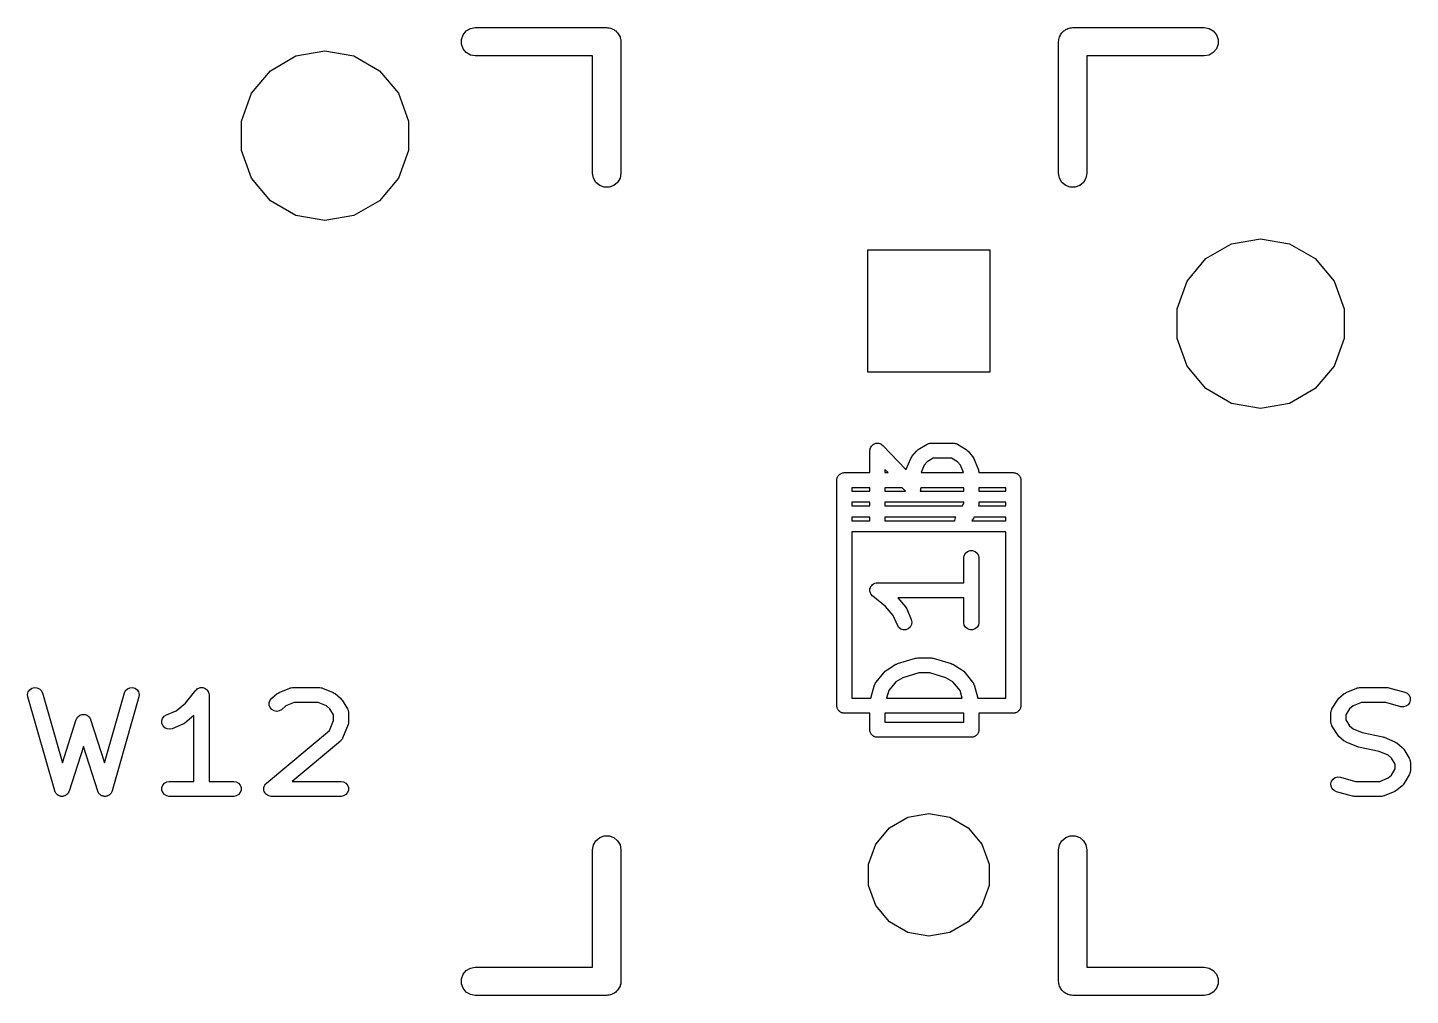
# Model space of a CAD drawing. Extents: x 47 to 330, y -254 to -153.
# Drawn here: x 265.14 to 283.84, y -166.54 to -153.46 of the extents above; entities that cross this region are included whole.
import ezdxf

# ---------------------------------------------------------------- set-up
doc = ezdxf.new("R2010")
doc.units = 0
doc.header["$MEASUREMENT"] = 0
doc.layers.add('BLACK', color=7, linetype='CONTINUOUS')

msp = doc.modelspace()

# ---------------------------------------------------------------- linework, layer by layer
at = {"layer": 'Black'}
for p, q in [((271.075, -153.504), (271.132, -153.471)), ((271.132, -153.471), (271.197, -153.459)), ((271.197, -153.459), (272.975, -153.459)), ((272.975, -153.459), (272.991, -153.462)), ((272.991, -153.462), (273.008, -153.462)), ((273.008, -153.462), (273.024, -153.468)), ((273.024, -153.468), (273.04, -153.471)), ((273.04, -153.471), (273.055, -153.479)), ((273.055, -153.479), (273.07, -153.485)), ((273.07, -153.485), (273.083, -153.496)), ((279.167, -153.496), (279.18, -153.485)), ((279.18, -153.485), (279.195, -153.479)), ((279.195, -153.479), (279.21, -153.471)), ((279.21, -153.471), (279.226, -153.468)), ((279.226, -153.468), (279.242, -153.462)), ((279.242, -153.462), (279.259, -153.462)), ((279.259, -153.462), (279.275, -153.459)), ((279.275, -153.459), (281.053, -153.459)), ((281.053, -153.459), (281.118, -153.471)), ((281.118, -153.471), (281.175, -153.504)), ((271.009, -153.617), (271.032, -153.555)), ((271.009, -153.683), (271.009, -153.617)), ((271.032, -153.555), (271.075, -153.504)), ((273.083, -153.496), (273.097, -153.504)), ((273.097, -153.504), (273.108, -153.517)), ((273.108, -153.517), (273.121, -153.528)), ((273.121, -153.528), (273.129, -153.542)), ((273.129, -153.542), (273.14, -153.555)), ((273.14, -153.555), (273.146, -153.57)), ((273.146, -153.57), (273.154, -153.585)), ((273.154, -153.585), (273.157, -153.601)), ((273.157, -153.601), (273.163, -153.617)), ((273.163, -153.617), (273.163, -153.634)), ((273.163, -153.634), (273.166, -153.65)), ((273.166, -153.65), (273.166, -155.428)), ((279.084, -153.65), (279.087, -153.634)), ((279.084, -155.428), (279.084, -153.65)), ((279.087, -153.617), (279.093, -153.601)), ((279.087, -153.634), (279.087, -153.617)), ((279.093, -153.601), (279.096, -153.585)), ((279.096, -153.585), (279.104, -153.57)), ((279.104, -153.57), (279.11, -153.555)), ((279.11, -153.555), (279.121, -153.542)), ((279.121, -153.542), (279.129, -153.528)), ((279.129, -153.528), (279.142, -153.517)), ((279.142, -153.517), (279.153, -153.504)), ((279.153, -153.504), (279.167, -153.496)), ((281.175, -153.504), (281.218, -153.555)), ((281.218, -153.555), (281.241, -153.617)), ((281.241, -153.617), (281.241, -153.683)), ((268.427, -154.041), (268.773, -153.842)), ((268.773, -153.842), (269.165, -153.773)), ((269.165, -153.773), (269.557, -153.842)), ((269.557, -153.842), (269.903, -154.041)), ((271.032, -153.745), (271.009, -153.683)), ((271.075, -153.796), (271.032, -153.745)), ((271.132, -153.829), (271.075, -153.796)), ((271.197, -153.84), (271.132, -153.829)), ((272.784, -153.84), (271.197, -153.84)), ((272.784, -155.428), (272.784, -153.84)), ((281.053, -153.84), (279.465, -153.84)), ((279.465, -153.84), (279.465, -155.428)), ((281.118, -153.829), (281.053, -153.84)), ((281.175, -153.796), (281.118, -153.829)), ((281.218, -153.745), (281.175, -153.796)), ((281.241, -153.683), (281.218, -153.745)), ((268.171, -154.346), (268.427, -154.041)), ((269.903, -154.041), (270.159, -154.346)), ((268.035, -154.721), (268.171, -154.346)), ((270.159, -154.346), (270.295, -154.721)), ((268.035, -155.119), (268.035, -154.721)), ((270.295, -154.721), (270.295, -155.119)), ((268.171, -155.494), (268.035, -155.119)), ((270.295, -155.119), (270.159, -155.494)), ((268.427, -155.799), (268.171, -155.494)), ((270.159, -155.494), (269.903, -155.799)), ((272.796, -155.493), (272.784, -155.428)), ((272.829, -155.55), (272.796, -155.493)), ((273.154, -155.493), (273.121, -155.55)), ((273.166, -155.428), (273.154, -155.493)), ((279.096, -155.493), (279.084, -155.428)), ((279.129, -155.55), (279.096, -155.493)), ((279.454, -155.493), (279.421, -155.55)), ((279.465, -155.428), (279.454, -155.493)), ((272.88, -155.593), (272.829, -155.55)), ((272.942, -155.616), (272.88, -155.593)), ((273.008, -155.616), (272.942, -155.616)), ((273.07, -155.593), (273.008, -155.616)), ((273.121, -155.55), (273.07, -155.593)), ((279.18, -155.593), (279.129, -155.55)), ((279.242, -155.616), (279.18, -155.593)), ((279.308, -155.616), (279.242, -155.616)), ((279.37, -155.593), (279.308, -155.616)), ((279.421, -155.55), (279.37, -155.593)), ((268.773, -155.998), (268.427, -155.799)), ((269.903, -155.799), (269.557, -155.998)), ((269.165, -156.067), (268.773, -155.998)), ((269.557, -155.998), (269.165, -156.067)), ((276.505, -158.115), (276.505, -156.464)), ((276.505, -156.464), (278.155, -156.464)), ((278.155, -156.464), (278.155, -158.115)), ((281.077, -156.581), (281.423, -156.382)), ((281.423, -156.382), (281.815, -156.313)), ((281.815, -156.313), (282.207, -156.382)), ((282.207, -156.382), (282.553, -156.581)), ((280.821, -156.886), (281.077, -156.581)), ((282.553, -156.581), (282.809, -156.886)), ((280.685, -157.261), (280.821, -156.886)), ((282.809, -156.886), (282.945, -157.261)), ((280.685, -157.659), (280.685, -157.261)), ((282.945, -157.261), (282.945, -157.659)), ((280.821, -158.034), (280.685, -157.659)), ((282.945, -157.659), (282.809, -158.034)), ((278.155, -158.115), (276.505, -158.115)), ((281.077, -158.339), (280.821, -158.034)), ((282.809, -158.034), (282.553, -158.339)), ((281.423, -158.538), (281.077, -158.339)), ((282.553, -158.339), (282.207, -158.538)), ((281.815, -158.607), (281.423, -158.538)), ((282.207, -158.538), (281.815, -158.607)), ((276.568, -159.102), (276.578, -159.092)), ((276.578, -159.092), (276.581, -159.091)), ((276.581, -159.091), (276.584, -159.089)), ((276.584, -159.089), (276.597, -159.084)), ((276.597, -159.084), (276.611, -159.078)), ((276.611, -159.078), (276.614, -159.078)), ((276.614, -159.078), (276.617, -159.077)), ((276.617, -159.077), (276.631, -159.077)), ((276.631, -159.077), (276.646, -159.076)), ((276.646, -159.076), (276.649, -159.077)), ((276.649, -159.077), (276.652, -159.077)), ((276.652, -159.077), (276.666, -159.082)), ((276.666, -159.082), (276.68, -159.086)), ((276.68, -159.086), (276.682, -159.088)), ((276.682, -159.088), (276.685, -159.089)), ((276.685, -159.089), (276.696, -159.098)), ((277.187, -159.162), (277.308, -159.09)), ((277.308, -159.09), (277.317, -159.086)), ((277.317, -159.086), (277.325, -159.081)), ((277.325, -159.081), (277.333, -159.08)), ((277.333, -159.08), (277.341, -159.077)), ((277.341, -159.077), (277.351, -159.077)), ((277.351, -159.077), (277.36, -159.075)), ((277.36, -159.075), (277.663, -159.075)), ((277.663, -159.075), (277.672, -159.077)), ((277.672, -159.077), (277.682, -159.077)), ((277.682, -159.077), (277.689, -159.08)), ((277.689, -159.08), (277.697, -159.081)), ((277.697, -159.081), (277.706, -159.086)), ((277.706, -159.086), (277.715, -159.09)), ((277.715, -159.09), (277.836, -159.162)), ((276.533, -159.177), (276.535, -159.163)), ((276.533, -159.474), (276.533, -159.177)), ((276.535, -159.163), (276.537, -159.148)), ((276.537, -159.148), (276.538, -159.145)), ((276.538, -159.145), (276.539, -159.142)), ((276.539, -159.142), (276.546, -159.13)), ((276.546, -159.13), (276.553, -159.117)), ((276.553, -159.117), (276.555, -159.114)), ((276.555, -159.114), (276.557, -159.112)), ((276.557, -159.112), (276.568, -159.102)), ((276.696, -159.098), (276.708, -159.107)), ((276.708, -159.107), (277.022, -159.437)), ((277.085, -159.283), (277.093, -159.27)), ((277.093, -159.27), (277.101, -159.257)), ((277.101, -159.257), (277.161, -159.184)), ((277.161, -159.184), (277.174, -159.173)), ((277.174, -159.173), (277.187, -159.162)), ((277.388, -159.278), (277.306, -159.328)), ((277.634, -159.278), (277.388, -159.278)), ((277.717, -159.328), (277.634, -159.278)), ((277.836, -159.162), (277.849, -159.173)), ((277.849, -159.173), (277.862, -159.184)), ((277.862, -159.184), (277.922, -159.257)), ((277.922, -159.257), (277.93, -159.27)), ((277.93, -159.27), (277.938, -159.283)), ((276.778, -159.474), (276.736, -159.431)), ((276.736, -159.431), (276.736, -159.474)), ((277.022, -159.437), (277.023, -159.432)), ((277.023, -159.432), (277.024, -159.43)), ((277.024, -159.43), (277.025, -159.428)), ((277.025, -159.428), (277.085, -159.283)), ((277.267, -159.375), (277.225, -159.474)), ((277.306, -159.328), (277.267, -159.375)), ((277.756, -159.375), (277.717, -159.328)), ((277.797, -159.474), (277.756, -159.375)), ((277.938, -159.283), (277.998, -159.428)), ((277.998, -159.428), (277.999, -159.43)), ((277.999, -159.43), (278, -159.432)), ((278, -159.432), (278.003, -159.448)), ((278.003, -159.448), (278.006, -159.462)), ((278.006, -159.462), (278.006, -159.465)), ((278.006, -159.465), (278.006, -159.467)), ((278.006, -159.467), (278.006, -159.474)), ((276.085, -159.576), (276.087, -159.567)), ((276.085, -162.624), (276.085, -159.576)), ((276.087, -159.558), (276.09, -159.55)), ((276.087, -159.567), (276.087, -159.558)), ((276.09, -159.55), (276.092, -159.541)), ((276.092, -159.541), (276.096, -159.534)), ((276.096, -159.534), (276.099, -159.525)), ((276.099, -159.525), (276.105, -159.518)), ((276.105, -159.518), (276.109, -159.511)), ((276.109, -159.511), (276.116, -159.505)), ((276.116, -159.505), (276.122, -159.498)), ((276.122, -159.498), (276.129, -159.494)), ((276.129, -159.494), (276.136, -159.488)), ((276.136, -159.488), (276.145, -159.485)), ((276.145, -159.485), (276.152, -159.481)), ((276.152, -159.481), (276.161, -159.479)), ((276.161, -159.479), (276.169, -159.476)), ((276.169, -159.476), (276.178, -159.476)), ((276.178, -159.476), (276.187, -159.474)), ((276.187, -159.474), (276.533, -159.474)), ((276.736, -159.474), (276.778, -159.474)), ((277.225, -159.474), (277.797, -159.474)), ((278.006, -159.474), (278.473, -159.474)), ((278.473, -159.474), (278.482, -159.476)), ((278.482, -159.476), (278.491, -159.476)), ((278.491, -159.476), (278.499, -159.479)), ((278.499, -159.479), (278.508, -159.481)), ((278.508, -159.481), (278.515, -159.485)), ((278.515, -159.485), (278.524, -159.488)), ((278.524, -159.488), (278.531, -159.494)), ((278.531, -159.494), (278.538, -159.498)), ((278.538, -159.498), (278.544, -159.505)), ((278.544, -159.505), (278.551, -159.511)), ((278.551, -159.511), (278.555, -159.518)), ((278.555, -159.518), (278.561, -159.525)), ((278.561, -159.525), (278.564, -159.534)), ((278.564, -159.534), (278.568, -159.541)), ((278.568, -159.541), (278.57, -159.55)), ((278.57, -159.55), (278.573, -159.558)), ((278.573, -159.558), (278.573, -159.567)), ((278.573, -159.567), (278.575, -159.576)), ((278.575, -159.576), (278.575, -162.624)), ((276.533, -159.678), (276.289, -159.678)), ((276.289, -159.678), (276.289, -159.725)), ((276.289, -159.725), (276.33, -159.725)), ((276.33, -159.725), (276.533, -159.725)), ((276.533, -159.725), (276.533, -159.678)), ((276.736, -159.678), (276.736, -159.725)), ((276.971, -159.678), (276.736, -159.678)), ((276.736, -159.725), (277.016, -159.725)), ((277.016, -159.725), (276.971, -159.678)), ((277.214, -159.72), (277.211, -159.725)), ((277.211, -159.725), (277.803, -159.725)), ((277.216, -159.714), (277.214, -159.716)), ((277.214, -159.716), (277.214, -159.72)), ((277.217, -159.699), (277.216, -159.714)), ((277.22, -159.685), (277.217, -159.699)), ((277.22, -159.678), (277.22, -159.685)), ((277.803, -159.678), (277.22, -159.678)), ((277.803, -159.725), (277.803, -159.678)), ((278.006, -159.678), (278.006, -159.725)), ((278.371, -159.678), (278.006, -159.678)), ((278.006, -159.725), (278.371, -159.725)), ((278.371, -159.725), (278.371, -159.678)), ((276.33, -159.875), (276.289, -159.875)), ((276.289, -159.875), (276.289, -159.925)), ((276.289, -159.925), (276.533, -159.925)), ((276.533, -159.875), (276.33, -159.875)), ((276.533, -159.925), (276.533, -159.875)), ((276.736, -159.875), (276.736, -159.925)), ((277.803, -159.875), (276.736, -159.875)), ((276.736, -159.925), (277.785, -159.925)), ((277.785, -159.925), (277.803, -159.882)), ((277.803, -159.882), (277.803, -159.875)), ((278.003, -159.922), (278.002, -159.925)), ((278.002, -159.925), (278.371, -159.925)), ((278.006, -159.907), (278.003, -159.922)), ((278.006, -159.875), (278.006, -159.903)), ((278.371, -159.875), (278.006, -159.875)), ((278.006, -159.903), (278.006, -159.905)), ((278.006, -159.905), (278.006, -159.907)), ((278.371, -159.925), (278.371, -159.875)), ((276.289, -160.075), (276.289, -160.125)), ((276.533, -160.075), (276.289, -160.075)), ((276.289, -160.125), (276.534, -160.125)), ((276.533, -160.12), (276.533, -160.075)), ((276.534, -160.125), (276.533, -160.12)), ((276.736, -160.12), (276.735, -160.125)), ((276.735, -160.125), (277.683, -160.125)), ((276.736, -160.075), (276.736, -160.12)), ((277.694, -160.075), (276.736, -160.075)), ((277.682, -160.121), (277.688, -160.086)), ((277.683, -160.125), (277.682, -160.121)), ((277.688, -160.086), (277.694, -160.075)), ((277.922, -160.113), (277.912, -160.125)), ((277.912, -160.125), (278.371, -160.125)), ((277.93, -160.1), (277.922, -160.113)), ((277.938, -160.087), (277.93, -160.1)), ((277.943, -160.075), (277.938, -160.087)), ((278.371, -160.075), (277.943, -160.075)), ((278.371, -160.125), (278.371, -160.075)), ((276.289, -160.275), (276.289, -162.522)), ((278.371, -160.275), (276.289, -160.275)), ((278.371, -162.522), (278.371, -160.275)), ((277.809, -160.594), (277.827, -160.563)), ((277.827, -160.563), (277.854, -160.54)), ((277.854, -160.54), (277.887, -160.528)), ((277.887, -160.528), (277.922, -160.528)), ((277.922, -160.528), (277.955, -160.54)), ((277.955, -160.54), (277.982, -160.563)), ((277.982, -160.563), (278, -160.594)), ((277.803, -160.628), (277.809, -160.594)), ((277.803, -160.962), (277.803, -160.628)), ((278, -160.594), (278.006, -160.628)), ((278.006, -160.628), (278.006, -161.499)), ((276.616, -160.965), (276.632, -160.962)), ((276.632, -160.962), (276.633, -160.962)), ((276.633, -160.962), (276.635, -160.962)), ((276.635, -160.962), (277.803, -160.962)), ((276.534, -161.046), (276.54, -161.031)), ((276.534, -161.047), (276.534, -161.046)), ((276.534, -161.048), (276.534, -161.047)), ((276.534, -161.065), (276.534, -161.048)), ((276.534, -161.081), (276.534, -161.065)), ((276.535, -161.082), (276.534, -161.081)), ((276.535, -161.084), (276.535, -161.082)), ((276.541, -161.099), (276.535, -161.084)), ((276.54, -161.031), (276.545, -161.015)), ((276.547, -161.115), (276.541, -161.099)), ((276.545, -161.015), (276.546, -161.014)), ((276.546, -161.014), (276.547, -161.013)), ((276.547, -161.013), (276.557, -161)), ((276.548, -161.117), (276.547, -161.115)), ((276.547, -161.115), (276.547, -161.115)), ((276.559, -161.129), (276.548, -161.117)), ((276.557, -161), (276.567, -160.987)), ((276.569, -161.142), (276.559, -161.129)), ((276.567, -160.987), (276.568, -160.987)), ((276.568, -160.987), (276.569, -160.986)), ((276.569, -160.986), (276.583, -160.978)), ((276.57, -161.142), (276.569, -161.142)), ((276.571, -161.143), (276.57, -161.142)), ((276.744, -161.282), (276.571, -161.143)), ((276.583, -160.978), (276.598, -160.969)), ((276.598, -160.969), (276.599, -160.969)), ((276.599, -160.969), (276.6, -160.968)), ((276.6, -160.968), (276.616, -160.965)), ((276.849, -161.407), (276.744, -161.282)), ((277.803, -161.165), (276.912, -161.165)), ((276.912, -161.165), (277.015, -161.289)), ((277.015, -161.289), (277.023, -161.302)), ((277.023, -161.302), (277.031, -161.315)), ((277.031, -161.315), (277.091, -161.46)), ((277.803, -161.499), (277.803, -161.165)), ((276.904, -161.538), (276.849, -161.407)), ((277.091, -161.46), (277.099, -161.494)), ((277.099, -161.494), (277.094, -161.529)), ((277.809, -161.534), (277.803, -161.499)), ((278.006, -161.499), (278, -161.534)), ((276.923, -161.568), (276.904, -161.538)), ((276.951, -161.589), (276.923, -161.568)), ((276.984, -161.6), (276.951, -161.589)), ((277.02, -161.598), (276.984, -161.6)), ((277.052, -161.585), (277.02, -161.598)), ((277.078, -161.561), (277.052, -161.585)), ((277.094, -161.529), (277.078, -161.561)), ((277.827, -161.564), (277.809, -161.534)), ((277.854, -161.587), (277.827, -161.564)), ((277.887, -161.599), (277.854, -161.587)), ((277.922, -161.599), (277.887, -161.599)), ((277.955, -161.587), (277.922, -161.599)), ((277.982, -161.564), (277.955, -161.587)), ((278, -161.534), (277.982, -161.564)), ((276.764, -162.138), (276.885, -162.065)), ((276.885, -162.065), (276.896, -162.061)), ((276.896, -162.061), (276.908, -162.055)), ((276.908, -162.055), (277.15, -161.982)), ((277.15, -161.982), (277.164, -161.981)), ((277.164, -161.981), (277.179, -161.978)), ((277.179, -161.978), (277.36, -161.978)), ((277.36, -161.978), (277.375, -161.981)), ((277.375, -161.981), (277.389, -161.982)), ((277.389, -161.982), (277.631, -162.055)), ((277.631, -162.055), (277.643, -162.061)), ((277.643, -162.061), (277.654, -162.065)), ((277.654, -162.065), (277.775, -162.138)), ((276.617, -162.305), (276.738, -162.16)), ((276.738, -162.16), (276.751, -162.149)), ((276.751, -162.149), (276.764, -162.138)), ((276.978, -162.246), (276.883, -162.303)), ((277.194, -162.181), (276.978, -162.246)), ((277.345, -162.181), (277.194, -162.181)), ((277.561, -162.246), (277.345, -162.181)), ((277.656, -162.303), (277.561, -162.246)), ((277.775, -162.138), (277.788, -162.149)), ((277.788, -162.149), (277.801, -162.16)), ((277.801, -162.16), (277.922, -162.305)), ((265.145, -162.472), (265.153, -162.438)), ((265.153, -162.438), (265.173, -162.409)), ((265.173, -162.409), (265.202, -162.388)), ((265.202, -162.388), (265.236, -162.378)), ((265.236, -162.378), (265.271, -162.381)), ((265.271, -162.381), (265.303, -162.395)), ((265.303, -162.395), (265.328, -162.42)), ((265.328, -162.42), (265.344, -162.452)), ((265.344, -162.452), (265.615, -163.399)), ((266.184, -163.399), (266.455, -162.452)), ((266.455, -162.452), (266.47, -162.42)), ((266.47, -162.42), (266.496, -162.395)), ((266.496, -162.395), (266.528, -162.381)), ((266.528, -162.381), (266.563, -162.378)), ((266.563, -162.378), (266.597, -162.388)), ((266.597, -162.388), (266.625, -162.409)), ((266.625, -162.409), (266.645, -162.438)), ((266.645, -162.438), (266.654, -162.472)), ((267.278, -162.589), (267.417, -162.416)), ((267.417, -162.415), (267.418, -162.414)), ((267.417, -162.416), (267.417, -162.415)), ((267.418, -162.414), (267.431, -162.404)), ((267.431, -162.404), (267.443, -162.393)), ((267.443, -162.393), (267.444, -162.392)), ((267.444, -162.392), (267.445, -162.392)), ((267.445, -162.392), (267.461, -162.386)), ((267.461, -162.386), (267.476, -162.38)), ((267.476, -162.38), (267.477, -162.38)), ((267.477, -162.38), (267.478, -162.379)), ((267.478, -162.379), (267.495, -162.379)), ((267.495, -162.379), (267.511, -162.379)), ((267.511, -162.379), (267.512, -162.379)), ((267.512, -162.379), (267.513, -162.379)), ((267.513, -162.379), (267.529, -162.385)), ((267.529, -162.385), (267.545, -162.39)), ((267.545, -162.39), (267.546, -162.391)), ((267.546, -162.391), (267.547, -162.392)), ((267.547, -162.392), (267.559, -162.402)), ((267.559, -162.402), (267.572, -162.412)), ((267.572, -162.412), (267.573, -162.413)), ((267.573, -162.413), (267.574, -162.414)), ((267.574, -162.414), (267.582, -162.428)), ((267.582, -162.428), (267.59, -162.443)), ((267.59, -162.443), (267.591, -162.444)), ((267.591, -162.444), (267.591, -162.445)), ((267.591, -162.445), (267.594, -162.461)), ((268.519, -162.462), (268.533, -162.454)), ((268.533, -162.454), (268.545, -162.446)), ((268.545, -162.446), (268.69, -162.386)), ((268.69, -162.386), (268.693, -162.385)), ((268.693, -162.385), (268.695, -162.384)), ((268.695, -162.384), (268.71, -162.381)), ((268.71, -162.381), (268.725, -162.378)), ((268.725, -162.378), (268.727, -162.378)), ((268.727, -162.378), (268.73, -162.378)), ((268.73, -162.378), (269.092, -162.378)), ((269.092, -162.378), (269.095, -162.378)), ((269.095, -162.378), (269.097, -162.378)), ((269.097, -162.378), (269.112, -162.381)), ((269.112, -162.381), (269.127, -162.384)), ((269.127, -162.384), (269.129, -162.385)), ((269.129, -162.385), (269.132, -162.386)), ((269.132, -162.386), (269.277, -162.446)), ((269.277, -162.446), (269.289, -162.454)), ((269.289, -162.454), (269.303, -162.462)), ((276.547, -162.522), (276.597, -162.343)), ((276.597, -162.343), (276.599, -162.339)), ((276.599, -162.336), (276.606, -162.324)), ((276.599, -162.339), (276.599, -162.336)), ((276.606, -162.324), (276.612, -162.311)), ((276.612, -162.311), (276.615, -162.308)), ((276.615, -162.308), (276.617, -162.305)), ((276.787, -162.418), (276.758, -162.522)), ((276.883, -162.303), (276.787, -162.418)), ((277.752, -162.418), (277.656, -162.303)), ((277.781, -162.522), (277.752, -162.418)), ((277.922, -162.305), (277.924, -162.308)), ((277.924, -162.308), (277.927, -162.311)), ((277.927, -162.311), (277.933, -162.324)), ((277.933, -162.324), (277.94, -162.336)), ((277.94, -162.336), (277.94, -162.339)), ((277.94, -162.339), (277.942, -162.343)), ((277.942, -162.343), (277.992, -162.522)), ((282.947, -162.462), (282.961, -162.454)), ((282.961, -162.454), (282.973, -162.446)), ((282.973, -162.446), (283.118, -162.386)), ((283.118, -162.386), (283.121, -162.385)), ((283.121, -162.385), (283.123, -162.384)), ((283.123, -162.384), (283.138, -162.381)), ((283.138, -162.381), (283.153, -162.378)), ((283.153, -162.378), (283.155, -162.378)), ((283.155, -162.378), (283.158, -162.378)), ((283.158, -162.378), (283.52, -162.378)), ((283.52, -162.378), (283.534, -162.38)), ((283.534, -162.38), (283.548, -162.382)), ((283.548, -162.382), (283.765, -162.442)), ((283.765, -162.442), (283.797, -162.457)), ((283.797, -162.457), (283.822, -162.482)), ((265.148, -162.507), (265.145, -162.472)), ((265.511, -163.777), (265.148, -162.507)), ((266.65, -162.507), (266.287, -163.777)), ((266.654, -162.472), (266.65, -162.507)), ((267.152, -162.694), (267.278, -162.589)), ((267.594, -162.461), (267.597, -162.477)), ((267.597, -162.477), (267.597, -162.478)), ((267.597, -162.478), (267.597, -162.48)), ((267.597, -162.48), (267.597, -163.648)), ((268.412, -162.582), (268.424, -162.549)), ((268.412, -162.618), (268.412, -162.582)), ((268.424, -162.651), (268.412, -162.618)), ((268.424, -162.549), (268.447, -162.522)), ((268.447, -162.522), (268.519, -162.462)), ((268.638, -162.628), (268.577, -162.679)), ((268.75, -162.581), (268.638, -162.628)), ((269.072, -162.581), (268.75, -162.581)), ((269.184, -162.628), (269.072, -162.581)), ((269.232, -162.668), (269.184, -162.628)), ((269.303, -162.462), (269.375, -162.522)), ((269.375, -162.522), (269.386, -162.535)), ((269.386, -162.535), (269.397, -162.548)), ((269.397, -162.548), (269.47, -162.669)), ((276.087, -162.633), (276.085, -162.624)), ((276.087, -162.642), (276.087, -162.633)), ((276.09, -162.65), (276.087, -162.642)), ((276.289, -162.522), (276.547, -162.522)), ((276.758, -162.522), (277.781, -162.522)), ((277.992, -162.522), (278.371, -162.522)), ((278.573, -162.642), (278.57, -162.65)), ((278.575, -162.624), (278.573, -162.633)), ((278.573, -162.633), (278.573, -162.642)), ((282.78, -162.669), (282.853, -162.548)), ((282.853, -162.548), (282.864, -162.535)), ((282.864, -162.535), (282.875, -162.522)), ((282.875, -162.522), (282.947, -162.462)), ((283.066, -162.628), (283.018, -162.668)), ((283.178, -162.581), (283.066, -162.628)), ((283.507, -162.581), (283.178, -162.581)), ((283.711, -162.638), (283.507, -162.581)), ((283.746, -162.641), (283.711, -162.638)), ((283.78, -162.632), (283.746, -162.641)), ((283.809, -162.612), (283.78, -162.632)), ((283.83, -162.584), (283.809, -162.612)), ((283.822, -162.482), (283.837, -162.515)), ((283.839, -162.55), (283.83, -162.584)), ((283.837, -162.515), (283.839, -162.55)), ((265.615, -163.399), (265.803, -162.811)), ((265.803, -162.811), (265.804, -162.808)), ((265.804, -162.808), (265.805, -162.804)), ((265.805, -162.804), (265.813, -162.792)), ((265.813, -162.792), (265.819, -162.78)), ((265.819, -162.78), (265.822, -162.777)), ((265.822, -162.777), (265.824, -162.774)), ((265.824, -162.774), (265.835, -162.766)), ((265.835, -162.766), (265.845, -162.756)), ((265.845, -162.756), (265.849, -162.755)), ((265.849, -162.755), (265.852, -162.752)), ((265.852, -162.752), (265.865, -162.748)), ((265.865, -162.748), (265.878, -162.743)), ((265.878, -162.743), (265.882, -162.743)), ((265.882, -162.743), (265.886, -162.742)), ((265.886, -162.742), (265.899, -162.742)), ((265.899, -162.742), (265.913, -162.742)), ((265.913, -162.742), (265.917, -162.743)), ((265.917, -162.743), (265.921, -162.743)), ((265.921, -162.743), (265.934, -162.748)), ((265.934, -162.748), (265.947, -162.752)), ((265.947, -162.752), (265.95, -162.755)), ((265.95, -162.755), (265.954, -162.756)), ((265.954, -162.756), (265.964, -162.766)), ((265.964, -162.766), (265.974, -162.774)), ((265.974, -162.774), (265.977, -162.777)), ((265.977, -162.777), (265.98, -162.78)), ((265.98, -162.78), (265.986, -162.792)), ((265.986, -162.792), (265.993, -162.804)), ((265.993, -162.804), (265.994, -162.808)), ((265.994, -162.808), (265.996, -162.811)), ((265.996, -162.811), (266.184, -163.399)), ((266.96, -162.829), (266.97, -162.796)), ((266.961, -162.865), (266.96, -162.829)), ((266.97, -162.796), (266.992, -162.768)), ((266.992, -162.768), (267.021, -162.749)), ((267.021, -162.749), (267.152, -162.694)), ((267.394, -162.757), (267.271, -162.86)), ((267.394, -163.648), (267.394, -162.757)), ((268.446, -162.678), (268.424, -162.651)), ((268.477, -162.696), (268.446, -162.678)), ((268.512, -162.702), (268.477, -162.696)), ((268.546, -162.696), (268.512, -162.702)), ((268.577, -162.679), (268.546, -162.696)), ((269.225, -162.962), (269.281, -162.823)), ((269.281, -162.75), (269.232, -162.668)), ((269.281, -162.823), (269.281, -162.75)), ((269.47, -162.669), (269.473, -162.678)), ((269.473, -162.678), (269.478, -162.687)), ((269.478, -162.687), (269.48, -162.695)), ((269.48, -162.695), (269.482, -162.702)), ((269.482, -162.702), (269.483, -162.712)), ((269.483, -162.712), (269.484, -162.721)), ((269.484, -162.721), (269.484, -162.842)), ((276.092, -162.659), (276.09, -162.65)), ((276.096, -162.666), (276.092, -162.659)), ((276.099, -162.675), (276.096, -162.666)), ((276.105, -162.682), (276.099, -162.675)), ((276.109, -162.689), (276.105, -162.682)), ((276.116, -162.695), (276.109, -162.689)), ((276.122, -162.702), (276.116, -162.695)), ((276.129, -162.706), (276.122, -162.702)), ((276.136, -162.712), (276.129, -162.706)), ((276.145, -162.715), (276.136, -162.712)), ((276.152, -162.719), (276.145, -162.715)), ((276.161, -162.721), (276.152, -162.719)), ((276.169, -162.724), (276.161, -162.721)), ((276.178, -162.724), (276.169, -162.724)), ((276.187, -162.726), (276.178, -162.724)), ((276.533, -162.726), (276.187, -162.726)), ((276.533, -162.951), (276.533, -162.726)), ((276.736, -162.726), (276.736, -162.849)), ((277.803, -162.726), (276.736, -162.726)), ((277.803, -162.849), (277.803, -162.726)), ((278.473, -162.726), (278.006, -162.726)), ((278.006, -162.726), (278.006, -162.951)), ((278.482, -162.724), (278.473, -162.726)), ((278.491, -162.724), (278.482, -162.724)), ((278.499, -162.721), (278.491, -162.724)), ((278.508, -162.719), (278.499, -162.721)), ((278.515, -162.715), (278.508, -162.719)), ((278.524, -162.712), (278.515, -162.715)), ((278.531, -162.706), (278.524, -162.712)), ((278.538, -162.702), (278.531, -162.706)), ((278.544, -162.695), (278.538, -162.702)), ((278.551, -162.689), (278.544, -162.695)), ((278.555, -162.682), (278.551, -162.689)), ((278.561, -162.675), (278.555, -162.682)), ((278.564, -162.666), (278.561, -162.675)), ((278.568, -162.659), (278.564, -162.666)), ((278.57, -162.65), (278.568, -162.659)), ((282.766, -162.721), (282.767, -162.712)), ((282.766, -162.842), (282.766, -162.721)), ((282.767, -162.712), (282.768, -162.702)), ((282.768, -162.702), (282.77, -162.695)), ((282.77, -162.695), (282.772, -162.687)), ((282.772, -162.687), (282.777, -162.678)), ((282.777, -162.678), (282.78, -162.669)), ((283.018, -162.668), (282.969, -162.75)), ((282.969, -162.75), (282.969, -162.814)), ((282.969, -162.814), (283.018, -162.896)), ((266.975, -162.897), (266.961, -162.865)), ((266.999, -162.923), (266.975, -162.897)), ((267.03, -162.939), (266.999, -162.923)), ((267.065, -162.944), (267.03, -162.939)), ((267.1, -162.936), (267.065, -162.944)), ((267.245, -162.876), (267.1, -162.936)), ((267.257, -162.868), (267.245, -162.876)), ((267.271, -162.86), (267.257, -162.868)), ((268.374, -163.671), (269.225, -162.962)), ((269.477, -162.88), (269.404, -163.062)), ((269.478, -162.877), (269.477, -162.879)), ((269.477, -162.879), (269.477, -162.88)), ((269.481, -162.861), (269.478, -162.877)), ((269.484, -162.846), (269.481, -162.861)), ((269.484, -162.842), (269.484, -162.844)), ((269.484, -162.844), (269.484, -162.846)), ((276.534, -162.959), (276.533, -162.951)), ((276.534, -162.968), (276.534, -162.959)), ((276.538, -162.977), (276.534, -162.968)), ((276.539, -162.985), (276.538, -162.977)), ((276.543, -162.993), (276.539, -162.985)), ((276.547, -163.001), (276.543, -162.993)), ((276.552, -163.008), (276.547, -163.001)), ((276.557, -163.016), (276.552, -163.008)), ((276.564, -163.022), (276.557, -163.016)), ((276.736, -162.849), (277.803, -162.849)), ((277.982, -163.016), (277.976, -163.022)), ((277.987, -163.008), (277.982, -163.016)), ((277.993, -163.001), (277.987, -163.008)), ((277.996, -162.993), (277.993, -163.001)), ((278, -162.985), (277.996, -162.993)), ((278.002, -162.977), (278, -162.985)), ((278.005, -162.968), (278.002, -162.977)), ((278.006, -162.951), (278.005, -162.959)), ((278.005, -162.959), (278.005, -162.968)), ((282.767, -162.852), (282.766, -162.842)), ((282.768, -162.862), (282.767, -162.852)), ((282.77, -162.869), (282.768, -162.862)), ((282.772, -162.877), (282.77, -162.869)), ((282.777, -162.886), (282.772, -162.877)), ((282.78, -162.895), (282.777, -162.886)), ((282.853, -163.016), (282.78, -162.895)), ((282.864, -163.028), (282.853, -163.016)), ((283.018, -162.896), (283.066, -162.936)), ((283.066, -162.936), (283.188, -162.987)), ((283.188, -162.987), (283.469, -163.045)), ((265.899, -163.176), (265.706, -163.78)), ((266.093, -163.78), (265.899, -163.176)), ((269.375, -163.102), (268.72, -163.648)), ((269.38, -163.096), (269.375, -163.102)), ((269.386, -163.092), (269.38, -163.096)), ((269.391, -163.083), (269.386, -163.092)), ((269.398, -163.075), (269.391, -163.083)), ((269.401, -163.068), (269.398, -163.075)), ((269.404, -163.062), (269.401, -163.068)), ((276.569, -163.028), (276.564, -163.022)), ((276.577, -163.033), (276.569, -163.028)), ((276.584, -163.039), (276.577, -163.033)), ((276.592, -163.042), (276.584, -163.039)), ((276.6, -163.046), (276.592, -163.042)), ((276.609, -163.048), (276.6, -163.046)), ((276.617, -163.051), (276.609, -163.048)), ((276.626, -163.051), (276.617, -163.051)), ((276.635, -163.052), (276.626, -163.051)), ((277.905, -163.052), (276.635, -163.052)), ((277.913, -163.051), (277.905, -163.052)), ((277.922, -163.051), (277.913, -163.051)), ((277.931, -163.048), (277.922, -163.051)), ((277.939, -163.046), (277.931, -163.048)), ((277.947, -163.042), (277.939, -163.046)), ((277.955, -163.039), (277.947, -163.042)), ((277.962, -163.033), (277.955, -163.039)), ((277.97, -163.028), (277.962, -163.033)), ((277.976, -163.022), (277.97, -163.028)), ((282.875, -163.041), (282.864, -163.028)), ((282.947, -163.102), (282.875, -163.041)), ((282.961, -163.109), (282.947, -163.102)), ((282.973, -163.118), (282.961, -163.109)), ((283.118, -163.178), (282.973, -163.118)), ((283.128, -163.18), (283.118, -163.178)), ((283.137, -163.184), (283.128, -163.18)), ((283.418, -163.242), (283.137, -163.184)), ((283.469, -163.045), (283.478, -163.049)), ((283.478, -163.049), (283.487, -163.051)), ((283.487, -163.051), (283.632, -163.111)), ((283.632, -163.111), (283.645, -163.12)), ((283.645, -163.12), (283.658, -163.127)), ((283.658, -163.127), (283.731, -163.188)), ((283.731, -163.188), (283.742, -163.201)), ((283.742, -163.201), (283.753, -163.213)), ((283.54, -163.293), (283.418, -163.242)), ((283.587, -163.333), (283.54, -163.293)), ((283.637, -163.415), (283.587, -163.333)), ((283.753, -163.213), (283.825, -163.334)), ((283.825, -163.334), (283.829, -163.343)), ((283.829, -163.343), (283.834, -163.352)), ((283.834, -163.352), (283.835, -163.36)), ((283.835, -163.36), (283.838, -163.367)), ((283.838, -163.367), (283.838, -163.377)), ((283.838, -163.377), (283.84, -163.387)), ((283.84, -163.387), (283.84, -163.508)), ((283.54, -163.601), (283.587, -163.562)), ((283.587, -163.562), (283.637, -163.479)), ((283.637, -163.479), (283.637, -163.415)), ((283.825, -163.56), (283.753, -163.681)), ((283.829, -163.551), (283.825, -163.56)), ((283.834, -163.542), (283.829, -163.551)), ((283.835, -163.534), (283.834, -163.542)), ((283.838, -163.527), (283.835, -163.534)), ((283.84, -163.508), (283.838, -163.517)), ((283.838, -163.517), (283.838, -163.527)), ((266.96, -163.732), (266.972, -163.699)), ((266.96, -163.767), (266.96, -163.732)), ((266.972, -163.8), (266.96, -163.767)), ((266.972, -163.699), (266.995, -163.672)), ((266.995, -163.672), (267.026, -163.654)), ((267.026, -163.654), (267.06, -163.648)), ((267.06, -163.648), (267.394, -163.648)), ((267.597, -163.648), (267.931, -163.648)), ((267.931, -163.648), (267.966, -163.654)), ((267.966, -163.654), (267.997, -163.672)), ((267.997, -163.672), (268.019, -163.699)), ((268.019, -163.699), (268.031, -163.732)), ((268.031, -163.767), (268.019, -163.8)), ((268.031, -163.732), (268.031, -163.767)), ((268.339, -163.732), (268.345, -163.715)), ((268.339, -163.749), (268.339, -163.732)), ((268.339, -163.732), (268.339, -163.732)), ((268.339, -163.732), (268.339, -163.732)), ((268.339, -163.767), (268.339, -163.749)), ((268.345, -163.784), (268.339, -163.767)), ((268.339, -163.767), (268.339, -163.767)), ((268.339, -163.767), (268.339, -163.767)), ((268.345, -163.715), (268.351, -163.699)), ((268.351, -163.698), (268.363, -163.685)), ((268.351, -163.699), (268.351, -163.698)), ((268.351, -163.699), (268.351, -163.699)), ((268.363, -163.685), (268.374, -163.672)), ((268.374, -163.672), (268.374, -163.671)), ((268.374, -163.672), (268.374, -163.672)), ((268.72, -163.648), (269.383, -163.648)), ((269.383, -163.648), (269.417, -163.654)), ((269.417, -163.654), (269.448, -163.672)), ((269.448, -163.672), (269.471, -163.699)), ((269.471, -163.699), (269.483, -163.732)), ((269.483, -163.767), (269.471, -163.8)), ((269.483, -163.732), (269.483, -163.767)), ((282.766, -163.679), (282.776, -163.645)), ((282.769, -163.714), (282.766, -163.679)), ((282.784, -163.747), (282.769, -163.714)), ((282.776, -163.645), (282.796, -163.617)), ((282.808, -163.772), (282.784, -163.747)), ((282.796, -163.617), (282.825, -163.597)), ((282.825, -163.597), (282.859, -163.588)), ((282.859, -163.588), (282.894, -163.591)), ((282.894, -163.591), (283.099, -163.648)), ((283.099, -163.648), (283.428, -163.648)), ((283.428, -163.648), (283.54, -163.601)), ((283.658, -163.767), (283.645, -163.775)), ((283.731, -163.707), (283.658, -163.767)), ((283.742, -163.694), (283.731, -163.707)), ((283.753, -163.681), (283.742, -163.694)), ((265.514, -163.783), (265.511, -163.777)), ((265.515, -163.788), (265.514, -163.783)), ((265.521, -163.798), (265.515, -163.788)), ((265.527, -163.809), (265.521, -163.798)), ((265.531, -163.813), (265.527, -163.809)), ((265.534, -163.818), (265.531, -163.813)), ((265.543, -163.825), (265.534, -163.818)), ((265.552, -163.834), (265.543, -163.825)), ((265.557, -163.836), (265.552, -163.834)), ((265.562, -163.839), (265.557, -163.836)), ((265.573, -163.843), (265.562, -163.839)), ((265.584, -163.848), (265.573, -163.843)), ((265.59, -163.848), (265.584, -163.848)), ((265.595, -163.85), (265.59, -163.848)), ((265.607, -163.85), (265.595, -163.85)), ((265.62, -163.851), (265.607, -163.85)), ((265.625, -163.849), (265.62, -163.851)), ((265.631, -163.849), (265.625, -163.849)), ((265.642, -163.844), (265.631, -163.849)), ((265.653, -163.841), (265.642, -163.844)), ((265.658, -163.838), (265.653, -163.841)), ((265.663, -163.835), (265.658, -163.838)), ((265.672, -163.827), (265.663, -163.835)), ((265.682, -163.82), (265.672, -163.827)), ((265.685, -163.816), (265.682, -163.82)), ((265.689, -163.812), (265.685, -163.816)), ((265.695, -163.801), (265.689, -163.812)), ((265.702, -163.791), (265.695, -163.801)), ((265.703, -163.785), (265.702, -163.791)), ((265.706, -163.78), (265.703, -163.785)), ((266.095, -163.785), (266.093, -163.78)), ((266.097, -163.791), (266.095, -163.785)), ((266.104, -163.801), (266.097, -163.791)), ((266.109, -163.812), (266.104, -163.801)), ((266.113, -163.816), (266.109, -163.812)), ((266.117, -163.82), (266.113, -163.816)), ((266.126, -163.827), (266.117, -163.82)), ((266.135, -163.835), (266.126, -163.827)), ((266.141, -163.838), (266.135, -163.835)), ((266.145, -163.841), (266.141, -163.838)), ((266.157, -163.844), (266.145, -163.841)), ((266.168, -163.849), (266.157, -163.844)), ((266.174, -163.849), (266.168, -163.849)), ((266.179, -163.851), (266.174, -163.849)), ((266.191, -163.85), (266.179, -163.851)), ((266.203, -163.85), (266.191, -163.85)), ((266.209, -163.848), (266.203, -163.85)), ((266.214, -163.848), (266.209, -163.848)), ((266.225, -163.843), (266.214, -163.848)), ((266.237, -163.839), (266.225, -163.843)), ((266.241, -163.836), (266.237, -163.839)), ((266.246, -163.834), (266.241, -163.836)), ((266.255, -163.825), (266.246, -163.834)), ((266.265, -163.818), (266.255, -163.825)), ((266.268, -163.813), (266.265, -163.818)), ((266.272, -163.809), (266.268, -163.813)), ((266.277, -163.798), (266.272, -163.809)), ((266.284, -163.788), (266.277, -163.798)), ((266.285, -163.783), (266.284, -163.788)), ((266.287, -163.777), (266.285, -163.783)), ((266.995, -163.827), (266.972, -163.8)), ((267.026, -163.845), (266.995, -163.827)), ((267.06, -163.851), (267.026, -163.845)), ((267.931, -163.851), (267.06, -163.851)), ((267.966, -163.845), (267.931, -163.851)), ((267.997, -163.827), (267.966, -163.845)), ((268.019, -163.8), (267.997, -163.827)), ((268.351, -163.8), (268.345, -163.784)), ((268.363, -163.814), (268.351, -163.8)), ((268.351, -163.8), (268.351, -163.8)), ((268.351, -163.8), (268.351, -163.8)), ((268.374, -163.827), (268.363, -163.814)), ((268.389, -163.836), (268.374, -163.827)), ((268.374, -163.827), (268.374, -163.827)), ((268.374, -163.827), (268.374, -163.827)), ((268.404, -163.845), (268.389, -163.836)), ((268.405, -163.845), (268.404, -163.845)), ((268.404, -163.845), (268.404, -163.845)), ((268.422, -163.848), (268.405, -163.845)), ((268.439, -163.851), (268.422, -163.848)), ((269.383, -163.851), (268.439, -163.851)), ((268.439, -163.851), (268.439, -163.851)), ((268.439, -163.851), (268.439, -163.851)), ((269.417, -163.845), (269.383, -163.851)), ((269.448, -163.827), (269.417, -163.845)), ((269.471, -163.8), (269.448, -163.827)), ((282.84, -163.787), (282.808, -163.772)), ((283.058, -163.847), (282.84, -163.787)), ((283.071, -163.849), (283.058, -163.847)), ((283.085, -163.851), (283.071, -163.849)), ((283.448, -163.851), (283.085, -163.851)), ((283.45, -163.851), (283.448, -163.851)), ((283.453, -163.851), (283.45, -163.851)), ((283.467, -163.848), (283.453, -163.851)), ((283.483, -163.845), (283.467, -163.848)), ((283.485, -163.844), (283.483, -163.845)), ((283.487, -163.843), (283.485, -163.844)), ((283.632, -163.783), (283.487, -163.843)), ((283.645, -163.775), (283.632, -163.783)), ((276.797, -164.275), (277.047, -164.131)), ((277.047, -164.131), (277.33, -164.081)), ((277.33, -164.081), (277.613, -164.131)), ((277.613, -164.131), (277.863, -164.275)), ((276.612, -164.496), (276.797, -164.275)), ((277.863, -164.275), (278.048, -164.496)), ((272.784, -164.572), (272.796, -164.507)), ((272.796, -164.507), (272.829, -164.45)), ((272.829, -164.45), (272.88, -164.407)), ((272.88, -164.407), (272.942, -164.384)), ((272.942, -164.384), (273.008, -164.384)), ((273.008, -164.384), (273.07, -164.407)), ((273.07, -164.407), (273.121, -164.45)), ((273.121, -164.45), (273.154, -164.507)), ((273.154, -164.507), (273.166, -164.572)), ((276.514, -164.766), (276.612, -164.496)), ((278.048, -164.496), (278.146, -164.766)), ((279.084, -164.572), (279.096, -164.507)), ((279.096, -164.507), (279.129, -164.45)), ((279.129, -164.45), (279.18, -164.407)), ((279.18, -164.407), (279.242, -164.384)), ((279.242, -164.384), (279.308, -164.384)), ((279.308, -164.384), (279.37, -164.407)), ((279.37, -164.407), (279.421, -164.45)), ((279.421, -164.45), (279.454, -164.507)), ((279.454, -164.507), (279.465, -164.572)), ((272.784, -166.159), (272.784, -164.572)), ((273.166, -164.572), (273.166, -166.35)), ((279.084, -166.35), (279.084, -164.572)), ((279.465, -164.572), (279.465, -166.159)), ((276.514, -165.054), (276.514, -164.766)), ((278.146, -164.766), (278.146, -165.054)), ((276.612, -165.324), (276.514, -165.054)), ((278.146, -165.054), (278.048, -165.324)), ((276.797, -165.545), (276.612, -165.324)), ((278.048, -165.324), (277.863, -165.545)), ((277.047, -165.689), (276.797, -165.545)), ((277.863, -165.545), (277.613, -165.689)), ((277.33, -165.739), (277.047, -165.689)), ((277.613, -165.689), (277.33, -165.739)), ((271.075, -166.204), (271.132, -166.171)), ((271.132, -166.171), (271.197, -166.159)), ((271.197, -166.159), (272.784, -166.159)), ((279.465, -166.159), (281.053, -166.159)), ((281.053, -166.159), (281.118, -166.171)), ((281.118, -166.171), (281.175, -166.204)), ((271.009, -166.317), (271.032, -166.255)), ((271.009, -166.383), (271.009, -166.317)), ((271.032, -166.445), (271.009, -166.383)), ((271.032, -166.255), (271.075, -166.204)), ((273.163, -166.383), (273.157, -166.399)), ((273.166, -166.35), (273.163, -166.366)), ((273.163, -166.366), (273.163, -166.383)), ((279.087, -166.366), (279.084, -166.35)), ((279.087, -166.383), (279.087, -166.366)), ((279.093, -166.399), (279.087, -166.383)), ((281.175, -166.204), (281.218, -166.255)), ((281.218, -166.255), (281.241, -166.317)), ((281.241, -166.383), (281.218, -166.445)), ((281.241, -166.317), (281.241, -166.383)), ((271.075, -166.496), (271.032, -166.445)), ((271.132, -166.529), (271.075, -166.496)), ((271.197, -166.54), (271.132, -166.529)), ((272.975, -166.54), (271.197, -166.54)), ((272.991, -166.538), (272.975, -166.54)), ((273.008, -166.538), (272.991, -166.538)), ((273.024, -166.532), (273.008, -166.538)), ((273.04, -166.529), (273.024, -166.532)), ((273.055, -166.521), (273.04, -166.529)), ((273.07, -166.515), (273.055, -166.521)), ((273.083, -166.504), (273.07, -166.515)), ((273.097, -166.496), (273.083, -166.504)), ((273.108, -166.483), (273.097, -166.496)), ((273.121, -166.472), (273.108, -166.483)), ((273.129, -166.458), (273.121, -166.472)), ((273.14, -166.445), (273.129, -166.458)), ((273.146, -166.43), (273.14, -166.445)), ((273.154, -166.415), (273.146, -166.43)), ((273.157, -166.399), (273.154, -166.415)), ((279.096, -166.415), (279.093, -166.399)), ((279.104, -166.43), (279.096, -166.415)), ((279.11, -166.445), (279.104, -166.43)), ((279.121, -166.458), (279.11, -166.445)), ((279.129, -166.472), (279.121, -166.458)), ((279.142, -166.483), (279.129, -166.472)), ((279.153, -166.496), (279.142, -166.483)), ((279.167, -166.504), (279.153, -166.496)), ((279.18, -166.515), (279.167, -166.504)), ((279.195, -166.521), (279.18, -166.515)), ((279.21, -166.529), (279.195, -166.521)), ((279.226, -166.532), (279.21, -166.529)), ((279.242, -166.538), (279.226, -166.532)), ((279.259, -166.538), (279.242, -166.538)), ((279.275, -166.54), (279.259, -166.538)), ((281.053, -166.54), (279.275, -166.54)), ((281.118, -166.529), (281.053, -166.54)), ((281.175, -166.496), (281.118, -166.529)), ((281.218, -166.445), (281.175, -166.496))]:
    msp.add_line(p, q, dxfattribs=at)

doc.saveas('drawing.dxf')
